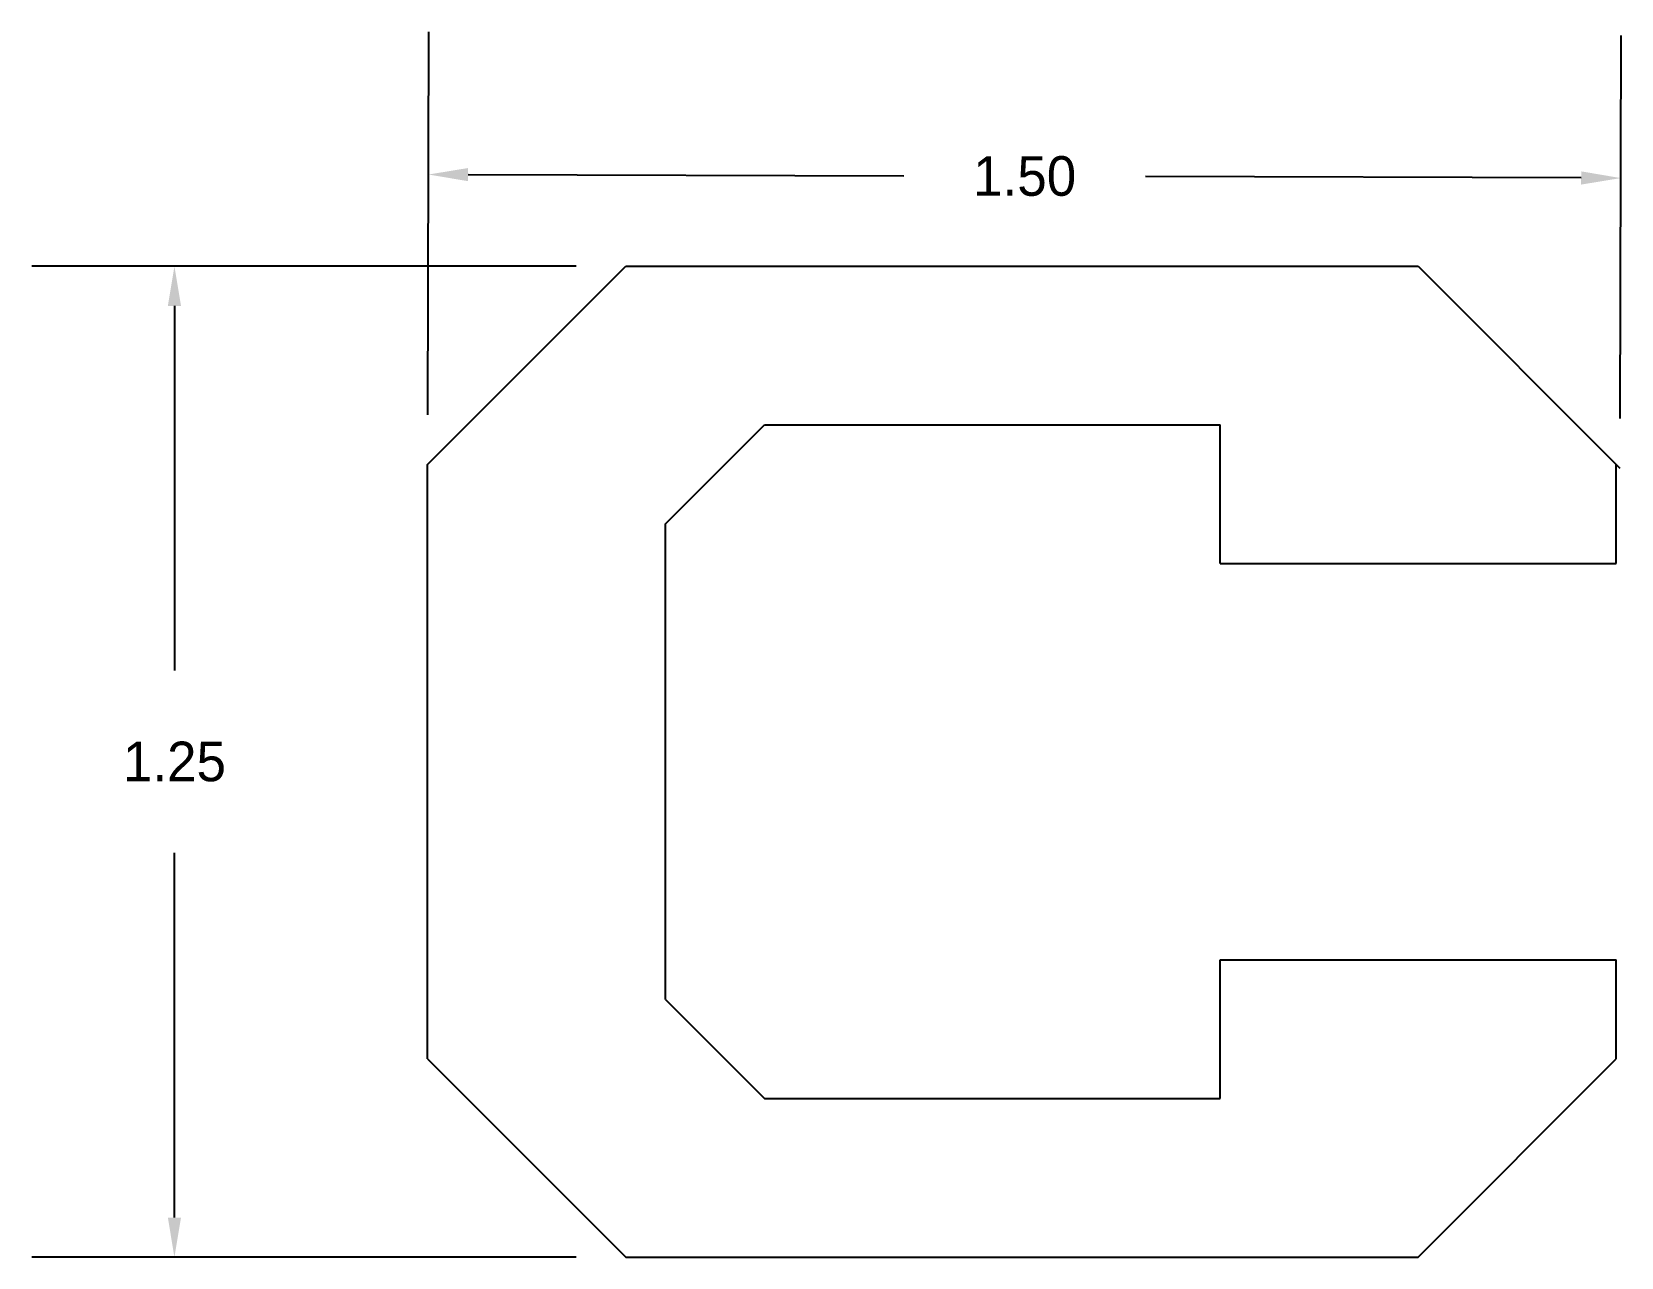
# Model space of a CAD drawing. Header units: metres. Extents: x 41.89 to 43.89, y 51.69 to 53.23.
import ezdxf

# ---------------------------------------------------------------- set-up
doc = ezdxf.new("R2010")
doc.units = ezdxf.units.M
doc.header["$MEASUREMENT"] = 0
doc.dimstyles.get("Standard").update_dxf_attribs({"dimtxt": 0.05, "dimasz": 0.05, "dimexe": 0.18, "dimexo": 0.0625, "dimgap": 0.09, "dimtad": 0, "dimtih": 1, "dimtoh": 1, "dimzin": 0, "dimdsep": 46, "dimtxsty": 'Standard', "dimcen": 0.09, "dimadec": 0, "dimazin": 0, "dimtfac": 1, "dimtofl": 0, "dimtmove": 0, "dimatfit": 3, "dimfxl": 1, "dimtolj": 1, "dimtzin": 0, "dimarcsym": 0})

# ---------------------------------------------------------------- blocks, each defined once
blk = doc.blocks.new('*D7')
at = {"color": 0, "lineweight": -2, "transparency": 16777216}
for p, q in [((42.3876, 52.7497), (42.3891, 53.2329)), ((43.8921, 52.7452), (43.8936, 53.2284)), ((42.4385, 53.0528), (42.9883, 53.0511)), ((43.843, 53.0486), (43.2933, 53.0502))]:
    blk.add_line(p, q, dxfattribs=at)
at = {"color": 0, "transparency": 16777216}
for points in [[(42.4385, 53.0611), (42.4385, 53.0445), (42.3885, 53.0529)], [(43.8431, 53.0569), (43.843, 53.0402), (43.893, 53.0484)]]:
    blk.add_solid(points, dxfattribs=at)
at = {"layer": 'Defpoints', "color": 0, "transparency": 16777216}
for p in [(43.893, 53.0484), (42.3874, 52.6872), (43.8919, 52.6827)]:
    blk.add_point(p, dxfattribs=at)
at = {"color": 0, "transparency": 16777216, "insert": (43.1408, 53.0507), "char_height": 0.05, "attachment_point": 5}
blk.add_mtext('\\A1;1.50', dxfattribs=at)
blk = doc.blocks.new('*D8')
at = {"color": 0, "lineweight": -2, "transparency": 16777216}
for p, q in [((42.5749, 52.9372), (41.8879, 52.9372)), ((42.0679, 52.8872), (42.0679, 52.4272)), ((42.0679, 51.7372), (42.0679, 52.1972)), ((42.5749, 51.6872), (41.8879, 51.6872))]:
    blk.add_line(p, q, dxfattribs=at)
at = {"color": 0, "transparency": 16777216}
for points in [[(42.0596, 52.8872), (42.0762, 52.8872), (42.0679, 52.9372)], [(42.0596, 51.7372), (42.0762, 51.7372), (42.0679, 51.6872)]]:
    blk.add_solid(points, dxfattribs=at)
at = {"layer": 'Defpoints', "color": 0, "transparency": 16777216}
for p in [(42.6374, 52.9372), (42.0679, 51.6872), (42.6374, 51.6872)]:
    blk.add_point(p, dxfattribs=at)
at = {"color": 0, "transparency": 16777216, "insert": (42.0679, 52.3122), "char_height": 0.05, "attachment_point": 5}
blk.add_mtext('\\A1;1.25', dxfattribs=at)

msp = doc.modelspace()

# ---------------------------------------------------------------- linework, layer by layer
for p, q in [((42.3874, 52.6872), (42.6374, 52.9372)), ((42.6374, 52.9372), (43.6374, 52.9372)), ((43.6374, 52.9372), (43.8919, 52.6827)), ((42.6874, 52.6122), (42.8124, 52.7372)), ((42.8124, 52.7372), (43.3874, 52.7372)), ((43.3874, 52.5622), (43.3874, 52.7372)), ((42.3874, 51.9372), (42.3874, 52.6872)), ((43.8874, 52.5622), (43.8874, 52.6872)), ((42.6874, 52.0122), (42.6874, 52.6122)), ((43.3874, 52.5622), (43.8874, 52.5622)), ((43.3874, 51.8872), (43.3874, 52.0622)), ((43.3874, 52.0622), (43.8874, 52.0622)), ((43.8874, 51.9372), (43.8874, 52.0622)), ((42.6874, 52.0122), (42.8124, 51.8872)), ((42.3874, 51.9372), (42.6374, 51.6872)), ((43.6374, 51.6872), (43.8874, 51.9372)), ((42.8124, 51.8872), (43.3874, 51.8872)), ((42.6374, 51.6872), (43.6374, 51.6872))]:
    msp.add_line(p, q)

# ---------------------------------------------------------------- dimensions: what is measured, and where the dimension line sits
dim = msp.add_aligned_dim(p1=(42.3874, 52.6872), p2=(43.8919, 52.6827), distance=0.3658, dimstyle='Standard')
dim.commit()
dim.dimension.update_dxf_attribs({"geometry": '*D7', "text_midpoint": (43.1408, 53.0507)})
dim = msp.add_linear_dim(base=(42.0679, 51.6872), p1=(42.6374, 52.9372), p2=(42.6374, 51.6872), angle=90, dimstyle='Standard')
dim.commit()
dim.dimension.update_dxf_attribs({"geometry": '*D8', "text_midpoint": (42.0679, 52.3122)})

doc.saveas('drawing.dxf')
